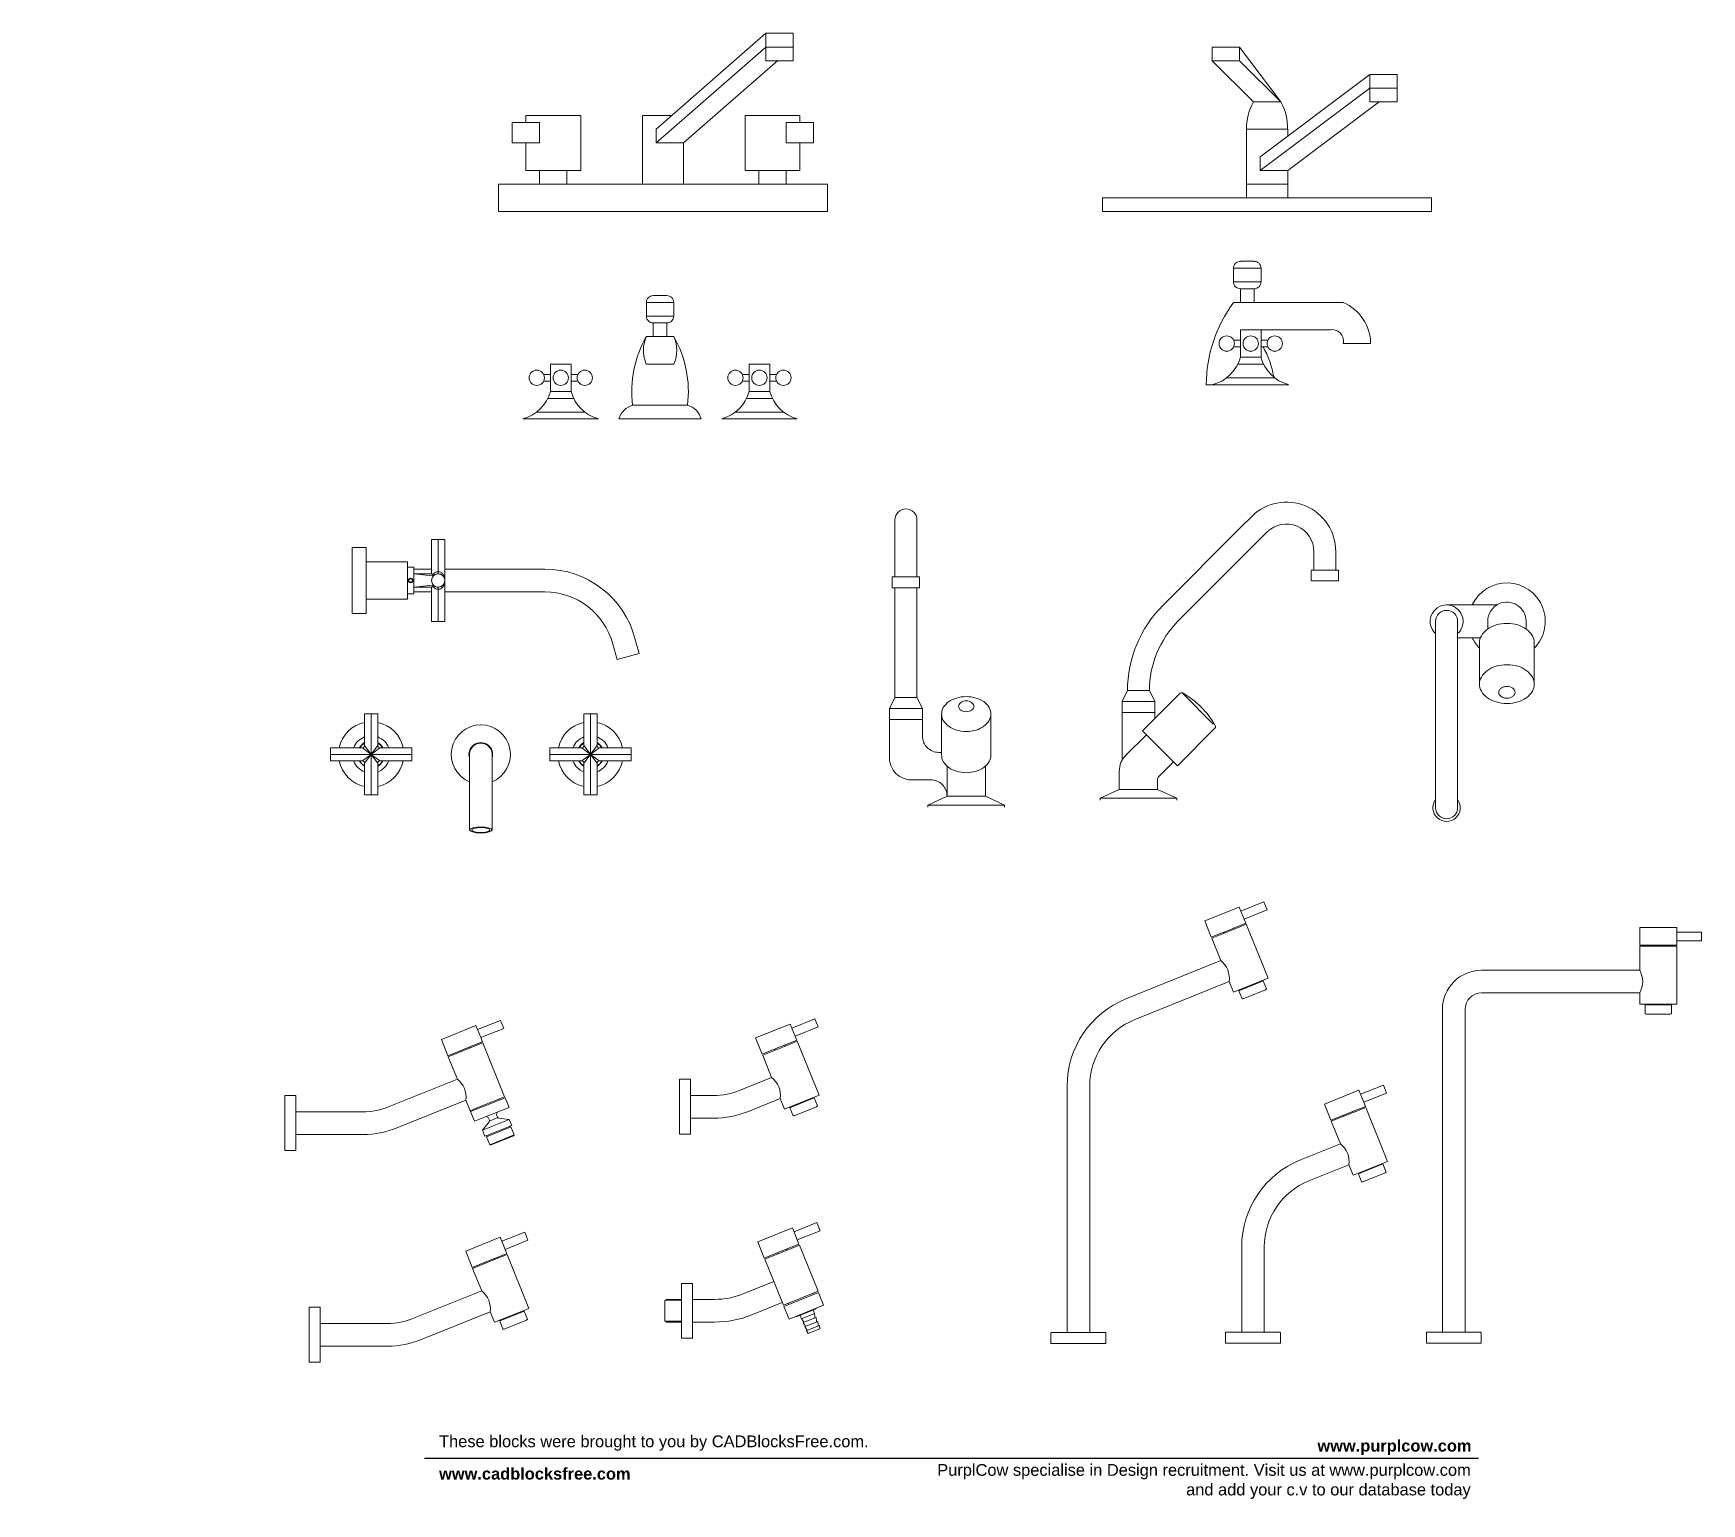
# Model space of a CAD drawing. Header units: millimetres. Extents: x 2558 to 4080, y 1039 to 2380.
import ezdxf

# ---------------------------------------------------------------- set-up
doc = ezdxf.new("R2010")
doc.units = ezdxf.units.MM
doc.linetypes.add('CONTINU', pattern=[0])
doc.layers.add('www.cadblocksfree.com', color=7, linetype='Continuous', lineweight=5)
doc.styles.get("Standard").update_dxf_attribs({"font": 'arial.ttf'})

# ---------------------------------------------------------------- blocks, each defined once
blk = doc.blocks.new('A$C2CD672AE')
at = {"linetype": 'Continuous', "lineweight": 0, "const_width": 0.0014, "flags": 128}
blk.add_lwpolyline([(-1, 13), (0, 13)], dxfattribs=at)
at = {"layer": 'www.cadblocksfree.com', "lineweight": 25}
blk.add_lwpolyline([(3019, 364), (11161, 364)], dxfattribs=at)
at = {"char_height": 90.73, "width": 8626.08}
for s, insert, attachment_point in [('{\\C152;These blocks were brought to you by CADBlocksFree.com.}', (3132, 539), 1), ('{\\fArial|b1|i0|c0|p34;\\C7;www.purplcow.com}', (9916, 505), 1), ('{\\fArial|b1|i0|c0|p34;\\C7;www.cadblocksfree.com}', (3132, 289), 1), ('{\\C202;PurplCow specialise in Design recruitment. Visit us at www.purplcow.com\\Pand add your c.v to our database today\\C152; \\C202;\\P\\P}', (11100, 318), 3)]:
    blk.add_mtext(s, dxfattribs=dict(at, insert=insert, attachment_point=attachment_point))
blk = doc.blocks.new('A$C1FCA67CF')
at = {"layer": 'www.cadblocksfree.com'}
for p, q in [((338.7, 1124.2), (438.7, 1211.7)), ((438.7, 1199.2), (438.7, 1211.7)), ((438.7, 1211.7), (463.7, 1211.7)), ((463.7, 1211.7), (463.7, 1199.2)), ((438.7, 1199.2), (338.7, 1111.7)), ((438.7, 1186.7), (438.7, 1199.2)), ((463.7, 1199.2), (438.7, 1199.2)), ((463.7, 1199.2), (463.7, 1186.7)), ((846, 1199.2), (846, 1186.7)), ((871, 1199.2), (846, 1199.2)), ((871, 1186.7), (871, 1199.2)), ((908.5, 1149.2), (871, 1199.2)), ((449.7, 1186.8), (363.7, 1111.7)), ((463.7, 1186.7), (438.7, 1186.7)), ((883.5, 1149.2), (846, 1186.7)), ((846, 1186.7), (871, 1186.7)), ((871, 1186.7), (908.5, 1149.2)), ((889.8, 1099.2), (989.8, 1174.2)), ((989.8, 1161.7), (989.8, 1174.2)), ((989.8, 1174.2), (1014.8, 1174.2)), ((1014.8, 1174.2), (1014.8, 1161.7)), ((989.8, 1161.7), (889.8, 1086.7)), ((989.8, 1149.2), (989.8, 1161.7)), ((1014.8, 1161.7), (989.8, 1161.7)), ((1014.8, 1161.7), (1014.8, 1149.2)), ((883.5, 1149.2), (908.5, 1149.2)), ((914.8, 1086.7), (998.2, 1149.3)), ((1014.8, 1149.2), (989.8, 1149.2)), ((326.2, 1136.7), (352.9, 1136.7)), ((326.2, 1074.2), (326.2, 1136.7)), ((338.7, 1111.7), (338.7, 1124.2)), ((363.7, 1111.7), (338.7, 1111.7)), ((363.7, 1111.7), (363.7, 1074.2)), ((877.3, 1124.2), (914.8, 1124.2)), ((877.3, 1061.7), (877.3, 1124.2)), ((914.8, 1124.2), (914.8, 1117.7)), ((889.8, 1086.7), (889.8, 1099.2)), ((232.4, 1074.2), (232.4, 1086.7)), ((257.4, 1086.7), (257.4, 1074.2)), ((432.4, 1086.7), (432.4, 1074.2)), ((457.4, 1074.2), (457.4, 1086.7)), ((914.8, 1086.7), (889.8, 1086.7)), ((914.8, 1086.7), (914.8, 1061.7)), ((877.3, 1074.2), (914.8, 1074.2)), ((329.8, 966.3), (354.8, 966.3)), ((354.8, 953.8), (329.8, 953.8)), ((336.1, 935.1), (336.1, 947.6)), ((348.6, 947.6), (348.6, 935.1)), ((329.8, 935.1), (354.8, 935.1)), ((242.3, 900.7), (236.1, 900.7)), ((261.1, 900.7), (267.3, 900.7)), ((354.8, 910.1), (329.8, 910.1)), ((423.6, 900.7), (417.3, 900.7)), ((442.3, 900.7), (448.6, 900.7)), ((242.3, 894.5), (236.1, 894.5)), ((261.1, 894.5), (267.3, 894.5)), ((423.6, 894.5), (417.3, 894.5)), ((442.3, 894.5), (448.6, 894.5)), ((263.7, 878.8), (239.9, 878.8)), ((317.3, 872.6), (367.3, 872.6)), ((444.9, 878.8), (421.1, 878.8)), ((217.3, 860.1), (286.1, 860.1)), ((229.6, 866.3), (273.8, 866.3)), ((304.8, 860.1), (379.8, 860.1)), ((398.6, 860.1), (467.3, 860.1)), ((410.8, 866.3), (455, 866.3)), ((1069.8, 660.5), (1090.6, 660.5)), ((768.7, 612.3), (788.7, 612.3)), ((819.1, 609.6), (846.9, 581.8)), ((551.6, 596), (581.6, 596)), ((556.6, 606), (576.6, 606)), ((763.7, 602.3), (793.7, 602.3)), ((551.6, 586), (581.6, 586)), ((763.7, 592.3), (793.7, 592.3)), ((761.2, 522.3), (796.2, 522.3)), ((586.6, 508), (656.6, 508)), ((604.1, 516), (604.1, 516)), ((604.1, 516), (639.1, 516)), ((743.7, 514.3), (813.7, 514.3))]:
    blk.add_line(p, q, dxfattribs=at)
at = {"layer": 'www.cadblocksfree.com', "linetype": 'Continuous'}
for p, q in [((865.5, 997.6), (890.5, 997.6)), ((890.5, 985.1), (865.5, 985.1)), ((871.7, 966.3), (871.7, 978.8)), ((884.2, 978.8), (884.2, 966.3)), ((865.5, 966.3), (965.5, 966.3)), ((871.7, 931.9), (865.5, 931.9)), ((953, 941.3), (890.5, 941.3)), ((890.5, 931.9), (896.7, 931.9)), ((990.5, 928.8), (965.5, 928.8)), ((871.7, 925.7), (865.5, 925.7)), ((890.5, 925.7), (896.7, 925.7)), ((893.1, 910.1), (869.3, 910.1)), ((840.5, 891.3), (846.7, 891.3)), ((846.7, 891.3), (915.5, 891.3)), ((859, 897.6), (903.2, 897.6))]:
    blk.add_line(p, q, dxfattribs=at)
at = {"layer": 'www.cadblocksfree.com'}
for points in [[(207.4, 1111.7), (207.4, 1130.4), (232.4, 1130.4), (232.4, 1111.7)], [(482.4, 1111.7), (482.4, 1130.4), (457.4, 1130.4), (457.4, 1111.7)], [(194.9, 1049.2), (194.9, 1074.2), (494.9, 1074.2), (494.9, 1049.2)], [(746, 1049.2), (746, 1061.7), (1046, 1061.7), (1046, 1049.2)], [(242.3, 885.1), (242.3, 910.1), (261.1, 910.1), (261.1, 885.1)], [(423.6, 885.1), (423.6, 910.1), (442.3, 910.1), (442.3, 885.1)], [(554.1, 716), (554.1, 706), (579.1, 706), (579.1, 716)], [(936.2, 712.3), (936.2, 722.3), (961.2, 722.3), (961.2, 712.3)]]:
    blk.add_lwpolyline(points, close=True, dxfattribs=at)
for points in [[(219.9, 1130.5), (219.9, 1136.7), (269.9, 1136.7), (269.9, 1086.7), (219.9, 1086.7), (219.9, 1111.7)], [(469.9, 1130.5), (469.9, 1136.7), (419.9, 1136.7), (419.9, 1086.7), (469.9, 1086.7), (469.9, 1111.7)], [(329.8, 953.8), (329.8, 966.3)], [(336.1, 972.6), (348.6, 972.6)], [(354.8, 966.3), (354.8, 953.8)], [(348.6, 947.6), (336.1, 947.6)], [(586.6, 506), (586.6, 508), (604.1, 516), (604.1, 543.4)], [(656.6, 506), (656.6, 508), (639.1, 516), (639.1, 543.4)]]:
    blk.add_lwpolyline(points, dxfattribs=at)
at = {"layer": 'www.cadblocksfree.com', "linetype": 'Continuous'}
for points in [[(865.5, 985.1), (865.5, 997.6)], [(871.7, 1003.8), (884.2, 1003.8)], [(890.5, 997.6), (890.5, 985.1)], [(884.2, 978.8), (871.7, 978.8)]]:
    blk.add_lwpolyline(points, dxfattribs=at)
blk.add_lwpolyline([(871.7, 916.3), (871.7, 941.3), (890.5, 941.3), (890.5, 916.3)], close=True, dxfattribs=at)
at = {"layer": 'www.cadblocksfree.com'}
for points in [[(576.6, 716), (576.6, 768, 1), (556.6, 768), (556.6, 716)], [(763.7, 548.7), (763.7, 602.3), (768.7, 612.3, -0.198912), (800.9, 690.1), (871.6, 760.8), (882, 771.2, -0.666179), (958.7, 739.2), (958.7, 722.3)], [(938.7, 722.3), (938.7, 739.2, 0.664582), (896.2, 757.1), (885.7, 746.7), (815, 675.9, 0.198912), (788.7, 612.3), (793.7, 602.3), (793.7, 586.9)], [(604.1, 516, 0.414214), (589.1, 531), (571.6, 531, -0.414214), (551.6, 551), (551.6, 596), (556.6, 606), (556.6, 706)], [(576.6, 706), (576.6, 606), (581.6, 596), (581.6, 571, 0.414214), (596.6, 556), (599.1, 556)], [(1132.3, 668.5), (1132.3, 675.5, 0.546464), (1107.5, 691.5, -0.10784), (1103.3, 690.5), (1059.8, 690.5)], [(1107.5, 691.5, 0.293273), (1097.3, 675.5), (1097.3, 668.5)], [(1139.8, 618.3), (1139.8, 655.9, 0.133256), (1138, 662.3, 0.106756), (1132.4, 668.4, 0.082828), (1124.7, 672.2, 0.071352), (1114.8, 673.6, 0.071352), (1104.9, 672.2, 0.082828), (1097.1, 668.4, 0.106756), (1091.5, 662.3, 0.133256), (1089.8, 655.9), (1089.8, 618.3)], [(599.1, 591), (599.1, 553.4, 0.133256), (600.6, 547.6, 0.106756), (605.7, 542.2, 0.082828), (612.7, 538.8, 0.071352), (621.6, 537.5, 0.071352), (630.5, 538.8, 0.082828), (637.5, 542.2, 0.106756), (642.5, 547.6, 0.133256), (644.1, 553.4), (644.1, 591)], [(743.7, 512.3), (743.7, 514.3), (761.2, 522.3), (761.2, 539, -0.198912), (767, 553.2), (785.9, 572.1)], [(813.7, 512.3), (813.7, 514.3), (796.2, 522.3), (796.2, 532, -0.198912), (796.8, 533.4), (810.7, 547.3)]]:
    blk.add_lwpolyline(points, format="xyb", dxfattribs=at)
at = {"layer": 'www.cadblocksfree.com', "linetype": 'CONTINU'}
for points in [[(133.9, 719.1), (133.9, 750)], [(133.9, 750), (146, 750)], [(140, 718.8), (140, 750)], [(146, 675.5), (146, 750)], [(61.4, 682.8), (61.4, 742.8)], [(61.4, 742.8), (74.3, 742.8)], [(74.3, 682.8), (74.3, 742.8)], [(74.3, 729.9), (111.8, 729.9)], [(111.8, 695.6), (111.8, 729.9)], [(111.8, 724.8), (117.8, 724.8)], [(117.8, 700.7), (117.8, 724.8)], [(117.8, 723.2), (133.9, 723.2)], [(117.8, 718.8), (134.1, 718.9)], [(117.8, 718.8), (134.8, 717)], [(134.6, 715.6), (134.7, 715.8)], [(134.9, 716.1), (134.7, 715.8)], [(134.9, 716.1), (134.9, 718.1)], [(134.9, 716.1), (135.2, 716.5)], [(135.7, 717), (135.2, 716.5)], [(135.7, 717), (136.9, 718)], [(136.9, 718), (137.1, 718.1)], [(138.4, 718.6), (138.9, 718.7)], [(141.7, 718.6), (142.2, 718.4)], [(141.7, 718.6), (143, 718)], [(143.3, 717.8), (143, 718)], [(143, 718), (144.3, 717)], [(146, 723.2), (237.1, 723.2)], [(111.8, 700.7), (117.8, 700.7)], [(112.6, 712.8), (112.9, 713.8), (113.7, 714.7), (114.8, 715)], [(112.6, 712.8), (112.9, 711.7), (113.7, 710.8), (114.8, 710.5)], [(114.8, 715), (115.9, 714.7), (116.7, 713.8), (117, 712.8)], [(114.8, 714.4), (114.8, 715)], [(114.8, 710.5), (115.9, 710.8), (116.7, 711.7), (117, 712.8)], [(114.8, 710.5), (114.8, 711.1)], [(117.8, 706.7), (134.8, 708.5)], [(117.8, 706.7), (134.2, 706.7)], [(117.8, 702.4), (133.9, 702.4)], [(133.9, 675.5), (133.9, 706.4)], [(134, 711.6), (134.1, 711.2)], [(134.1, 714.1), (134.1, 714.3)], [(134.6, 709.9), (134.7, 709.7)], [(134.7, 709.7), (134.9, 709.4)], [(134.9, 709.4), (135.2, 709)], [(134.9, 707.4), (134.9, 709.4)], [(135.7, 708.5), (135.2, 709)], [(136.9, 707.5), (137.1, 707.4)], [(138.4, 706.9), (138.9, 706.8)], [(140, 675.5), (140, 706.7)], [(141.7, 707), (143, 707.5)], [(143, 707.5), (144.2, 708.5)], [(143.3, 707.7), (143, 707.5)], [(145.6, 715), (145.8, 714.4)], [(145.6, 714.8), (145.8, 714.4)], [(145.6, 710.5), (145.8, 711.4)], [(146, 713.7), (145.8, 714.4)], [(145.8, 711.4), (146, 711.8)], [(146, 713.7), (146, 712.8)], [(146, 711.8), (146, 712.8)], [(146, 702.4), (237.1, 702.4)], [(74.3, 695.6), (111.8, 695.6)], [(61.4, 682.8), (74.3, 682.8)], [(133.9, 675.5), (146, 675.5)], [(299.3, 654.6), (303.1, 640.7)], [(319.4, 660), (323.1, 646.1)], [(303.1, 640.7), (323.1, 646.1)], [(72.8, 562.2), (72.8, 591.2)], [(72.8, 591.2), (84.8, 591.2)], [(78.8, 517.2), (78.8, 591.2)], [(84.8, 562.2), (84.8, 591.2)], [(272.8, 562.2), (272.8, 591.2)], [(272.8, 591.2), (284.8, 591.2)], [(278.8, 517.2), (278.8, 591.2)], [(284.8, 562.2), (284.8, 591.2)], [(41.8, 548.2), (41.8, 560.2)], [(41.8, 560.2), (70.8, 560.2)], [(41.8, 554.2), (115.8, 554.2)], [(41.8, 548.2), (70.8, 548.2)], [(70.8, 560.2), (78.8, 554.2)], [(78.8, 554.2), (70.8, 548.2)], [(72.8, 546.2), (84.8, 562.2)], [(72.8, 562.2), (78.8, 554.2)], [(78.8, 554.2), (86.8, 560.2)], [(86.8, 548.2), (78.8, 554.2)], [(78.8, 554.2), (84.8, 546.2)], [(86.8, 560.2), (115.8, 560.2)], [(86.8, 548.2), (115.8, 548.2)], [(115.8, 548.2), (115.8, 560.2)], [(168.5, 499.2), (168.5, 554.8)], [(189.1, 499.2), (189.1, 554.8)], [(241.8, 548.2), (241.8, 560.2)], [(241.8, 560.2), (270.8, 560.2)], [(241.8, 554.2), (315.8, 554.2)], [(241.8, 548.2), (270.8, 548.2)], [(270.8, 560.2), (278.8, 554.2)], [(278.8, 554.2), (270.8, 548.2)], [(272.8, 546.2), (284.8, 562.2)], [(272.8, 562.2), (284.8, 546.2)], [(278.8, 554.2), (286.8, 560.2)], [(286.8, 548.2), (278.8, 554.2)], [(286.8, 560.2), (315.8, 560.2)], [(286.8, 548.2), (315.8, 548.2)], [(315.8, 548.2), (315.8, 560.2)], [(72.8, 517.2), (72.8, 546.2)], [(84.8, 517.2), (84.8, 546.2)], [(272.8, 517.2), (272.8, 546.2)], [(284.8, 517.2), (284.8, 546.2)], [(72.8, 517.2), (84.8, 517.2)], [(272.8, 517.2), (284.8, 517.2)], [(168.5, 485.3), (168.5, 499.2)], [(189.1, 485.3), (189.1, 499.2)], [(839.1, 402.3), (870.7, 415)], [(870.7, 415), (875.1, 403.9)], [(893, 419.7), (872.2, 411.3)], [(896, 412.4), (875.1, 403.9)], [(893, 419.7), (896, 412.4)], [(845.1, 387.5), (839.1, 402.3)], [(876.6, 400.2), (864.8, 395.4)], [(865.4, 394.6), (877, 399.3)], [(875.1, 403.9), (876.6, 400.2)], [(877, 399.3), (896.9, 350.1)], [(1235.9, 380.3), (1235.9, 396.3)], [(1235.9, 396.3), (1269.9, 396.3)], [(1269.9, 396.3), (1269.9, 384.3)], [(845.1, 387.5), (865, 395.5)], [(845.5, 386.5), (865.4, 394.6)], [(853.7, 366.2), (845.5, 386.5)], [(857.1, 391.2), (856.7, 392.2)], [(865.4, 394.6), (865, 395.5)], [(1292.4, 392.2), (1269.9, 392.2)], [(1269.9, 384.3), (1269.9, 380.3)], [(1292.4, 384.3), (1269.9, 384.3)], [(1292.4, 392.2), (1292.4, 384.3)], [(853.7, 366.2), (767.2, 331.2)], [(1235.9, 380.3), (1257.4, 380.3)], [(1235.9, 357.3), (1235.9, 379.3)], [(1235.9, 379.3), (1257.4, 379.3)], [(1248.4, 379.3), (1248.4, 380.3)], [(1269.9, 380.3), (1257.2, 380.3)], [(1257.4, 379.3), (1257.4, 380.3)], [(1257.4, 379.3), (1269.9, 379.3)], [(1269.9, 379.3), (1269.9, 326.3)], [(870.7, 339.6), (896.9, 350.1)], [(1235.9, 357.3), (1091.6, 357.3)], [(861.4, 347), (774.9, 312.1)], [(865.3, 337.4), (861.4, 347)], [(865.3, 337.4), (870.7, 339.6)], [(870.2, 338.7), (891.7, 347.4)], [(870.2, 338.7), (873.2, 331.3)], [(870.7, 339.6), (870.9, 339)], [(874.3, 331.3), (894.7, 339.5)], [(891.5, 347.9), (891.7, 347.4)], [(891.7, 347.4), (892.5, 347.7)], [(892.5, 347.7), (895.5, 340.3)], [(894.7, 339.5), (895.5, 340.3)], [(1235.9, 336.7), (1091.6, 336.7)], [(1235.9, 326.3), (1235.9, 336.7)], [(873.2, 331.3), (874.3, 331.3)], [(1056, 27.3), (1056, 321.7)], [(1076.6, 27.3), (1076.6, 321.7)], [(1235.9, 326.3), (1241.7, 326.3)], [(1240.9, 325.7), (1264.1, 325.7)], [(1240.9, 325.7), (1240.9, 317.7)], [(1241.7, 326.3), (1269.9, 326.3)], [(1241.7, 326.3), (1241.7, 325.7)], [(1264.1, 326.3), (1264.1, 325.7)], [(1264.1, 325.7), (1265, 325.7)], [(1265, 325.7), (1265, 317.7)], [(142.8, 294.2), (174.3, 306.9)], [(174.3, 306.9), (178.8, 295.9)], [(196.7, 311.6), (175.8, 303.2)], [(196.7, 311.6), (199.7, 304.3)], [(429.5, 295.6), (461.1, 308.3)], [(461.1, 308.3), (465.5, 297.3)], [(483.4, 313), (462.6, 304.6)], [(486.4, 305.7), (465.5, 297.3)], [(483.4, 313), (486.4, 305.7)], [(1240.9, 317.7), (1241.9, 317.3)], [(1241.9, 317.3), (1263.9, 317.3)], [(1263.9, 317.3), (1265, 317.7)], [(148.8, 279.4), (142.8, 294.2)], [(180.3, 292.1), (168.5, 287.4)], [(169.1, 286.5), (180.7, 291.2)], [(199.7, 304.3), (178.8, 295.9)], [(178.8, 295.9), (180.3, 292.1)], [(180.7, 291.2), (200.5, 242)], [(435.5, 280.8), (429.5, 295.6)], [(467, 293.5), (455.2, 288.8)], [(455.8, 287.9), (467.4, 292.6)], [(465.5, 297.3), (467, 293.5)], [(467.4, 292.6), (487.3, 243.4)], [(148.8, 279.4), (168.7, 287.4)], [(149.1, 278.5), (169.1, 286.5)], [(157.4, 258.1), (149.1, 278.5)], [(160.7, 283.1), (160.4, 284.1)], [(169.1, 286.5), (168.7, 287.4)], [(435.5, 280.8), (455.4, 288.9)], [(435.9, 279.9), (455.8, 287.9)], [(444.1, 259.5), (435.9, 279.9)], [(447.5, 284.6), (447.1, 285.5)], [(455.8, 287.9), (455.4, 288.9)], [(444.1, 259.5), (415.4, 247.9)], [(157.4, 258.1), (95.3, 233)], [(360.1, 257.9), (370.1, 257.9)], [(360.1, 257.9), (360.1, 207.9)], [(370.1, 257.9), (370.1, 222.5)], [(713.6, 27.1), (713.6, 251.8)], [(734.3, 27.1), (734.3, 251.8)], [(948.3, 235.3), (979.8, 248)], [(979.8, 248), (984.3, 237)], [(1002.2, 252.7), (981.3, 244.3)], [(1005.1, 245.4), (984.3, 237)], [(1002.2, 252.7), (1005.1, 245.4)], [(0, 243), (10, 243)], [(0, 243), (0, 193)], [(10, 243), (10, 207.6)], [(10, 228.3), (71, 228.3)], [(165.1, 238.9), (103.1, 213.9)], [(169, 229.3), (165.1, 238.9)], [(169, 229.3), (174.4, 231.5)], [(195.5, 238.9), (169.4, 228.4)], [(172.9, 219.6), (169.4, 228.4)], [(174.4, 231.5), (200.5, 242)], [(174.8, 230.6), (174.4, 231.5)], [(183.6, 223.9), (204.5, 232.3)], [(195.5, 238.9), (195.1, 239.9)], [(200.9, 241.1), (195.5, 238.9)], [(204.5, 232.3), (200.9, 241.1)], [(370.1, 243.2), (391, 243.2)], [(451.9, 240.3), (423.1, 228.7)], [(455.7, 230.7), (451.9, 240.3)], [(455.7, 230.7), (461.1, 232.9)], [(460.6, 232), (482.1, 240.7)], [(460.6, 232), (463.6, 224.6)], [(461.1, 232.9), (487.3, 243.4)], [(461.1, 232.9), (461.3, 232.3)], [(464.7, 224.6), (485.1, 232.8)], [(481.9, 241.3), (482.1, 240.7)], [(482.1, 240.7), (482.9, 241)], [(482.9, 241), (485.9, 233.6)], [(485.1, 232.8), (485.9, 233.6)], [(954.2, 220.5), (948.3, 235.3)], [(954.2, 220.5), (974.2, 228.5)], [(985.8, 233.2), (973.9, 228.4)], [(974.6, 227.6), (974.2, 228.5)], [(974.6, 227.6), (986.2, 232.3)], [(984.3, 237), (985.8, 233.2)], [(986.2, 232.3), (1006, 183.1)], [(183.6, 223.9), (172.9, 219.6)], [(180.4, 211.4), (204.8, 221.2)], [(186.4, 219), (180.4, 211.4)], [(183.9, 205.5), (205.5, 214.3)], [(184.4, 206.7), (207, 215.8)], [(186.6, 220.5), (185.8, 222.5)], [(187.1, 220), (194, 222.8)], [(194, 223.5), (193.2, 225.5)], [(204.8, 221.2), (195.2, 222.6)], [(207, 215.8), (204.8, 221.2)], [(205.1, 215.4), (205.5, 214.3)], [(205.5, 214.3), (206.3, 214.6)], [(206.3, 214.6), (209.3, 207.2)], [(370.1, 222.5), (370.1, 207.9)], [(370.1, 222.5), (391, 222.5)], [(463.6, 224.6), (464.7, 224.6)], [(954.6, 219.6), (974.6, 227.6)], [(962.9, 199.2), (954.6, 219.6)], [(966.2, 224.2), (965.8, 225.2)], [(10, 207.6), (10, 193)], [(10, 207.6), (71, 207.6)], [(182.6, 206), (180.4, 211.4)], [(182.6, 206), (184.4, 206.7)], [(183.9, 205.5), (186.9, 198.1)], [(184.3, 207), (184.7, 205.9)], [(209.3, 207.2), (186.9, 198.1)], [(186.9, 198.1), (188.1, 198.1)], [(188.1, 198.1), (208.5, 206.4)], [(208.5, 206.4), (209.3, 207.2)], [(360.1, 207.9), (370.1, 207.9)], [(962.9, 199.2), (926.4, 184.5)], [(0, 193), (10, 193)], [(979.9, 172.6), (1006, 183.1)], [(970.6, 180), (934.2, 165.3)], [(974.5, 170.4), (970.6, 180)], [(974.5, 170.4), (979.9, 172.6)], [(979.3, 171.7), (1000.9, 180.4)], [(979.3, 171.7), (982.3, 164.3)], [(979.9, 172.6), (980.1, 172)], [(983.4, 164.3), (1003.8, 172.5)], [(1000.6, 181), (1000.9, 180.4)], [(1000.9, 180.4), (1001.6, 180.7)], [(1001.6, 180.7), (1004.6, 173.3)], [(1003.8, 172.5), (1004.6, 173.3)], [(982.3, 164.3), (983.4, 164.3)], [(431.4, 109.7), (463, 122.5)], [(463, 122.5), (469, 107.7)], [(485.4, 127.2), (464.5, 118.7)], [(485.4, 127.2), (488.4, 119.8)], [(165, 101.2), (196.5, 113.9)], [(196.5, 113.9), (201, 102.8)], [(218.9, 118.6), (198, 110.2)], [(221.8, 111.3), (201, 102.8)], [(218.9, 118.6), (221.8, 111.3)], [(437.4, 94.9), (431.4, 109.7)], [(437.8, 94), (469.4, 106.7)], [(469, 107.7), (457.2, 102.9)], [(488.4, 119.8), (467.5, 111.4)], [(469.4, 106.7), (486.4, 64.7)], [(171, 86.4), (165, 101.2)], [(171, 86.4), (190.9, 94.4)], [(171.3, 85.4), (191.3, 93.5)], [(202.5, 99.1), (190.7, 94.3)], [(191.3, 93.5), (190.9, 94.4)], [(191.3, 93.5), (202.9, 98.2)], [(201, 102.8), (202.5, 99.1)], [(202.9, 98.2), (222.7, 49)], [(437.4, 94.9), (457.4, 103)], [(454.8, 52), (437.8, 94)], [(449.4, 98.6), (449, 99.6)], [(457.8, 102), (457.4, 103)], [(872.9, 27.3), (872.9, 105)], [(893.5, 27.3), (893.5, 105)], [(179.6, 65.1), (171.3, 85.4)], [(182.9, 90.1), (182.5, 91.1)], [(179.6, 65.1), (117.5, 40)], [(361.8, 46.8), (361.8, 71.8)], [(361.8, 71.8), (371.9, 71.8)], [(371.9, 46.8), (371.9, 71.8)], [(446, 73.5), (418.2, 62.3)], [(486.4, 64.7), (454.8, 52)], [(486.9, 63.5), (455.3, 50.7)], [(482.2, 61.6), (481.7, 62.9)], [(491.5, 51.9), (486.9, 63.5)], [(22.2, 50), (32.2, 50)], [(22.2, 50), (22.2, 0)], [(32.2, 50), (32.2, 14.6)], [(187.3, 45.9), (125.3, 20.9)], [(191.2, 36.3), (187.3, 45.9)], [(196, 37.6), (217.6, 46.3)], [(196.6, 38.5), (222.7, 49)], [(217.3, 46.8), (217.6, 46.3)], [(217.6, 46.3), (218.4, 46.6)], [(218.4, 46.6), (221.4, 39.2)], [(346.8, 55.8), (348.1, 57.2)], [(346.8, 55.8), (346.8, 37.8)], [(347.4, 56.4), (361.8, 56.4)], [(348.1, 57.2), (361.8, 57.2)], [(361.8, 46.8), (361.8, 21.8)], [(371.9, 57.2), (391.9, 57.2)], [(371.9, 46.8), (371.9, 21.8)], [(453.8, 54.3), (425.9, 43.1)], [(460, 39.1), (455.3, 50.7)], [(459.9, 52.6), (459.4, 53.9)], [(484.6, 49.1), (460, 39.1)], [(484.8, 48.6), (467.1, 41.5)], [(483.1, 44.3), (481.9, 47.4)], [(484.6, 49.1), (491.5, 51.9)], [(484.8, 48.6), (484.6, 49.1)], [(32.2, 35.3), (93.2, 35.3)], [(191.2, 36.3), (196.6, 38.5)], [(196, 37.6), (199, 30.2)], [(196.6, 38.5), (196.8, 37.9)], [(200.1, 30.2), (220.5, 38.4)], [(220.5, 38.4), (221.4, 39.2)], [(346.8, 37.8), (348.1, 36.5)], [(347.4, 37.3), (361.8, 37.3)], [(348.1, 36.5), (361.8, 36.5)], [(371.9, 36.5), (391.9, 36.5)], [(467.1, 41.5), (466.9, 41.9)], [(471.3, 39.5), (470, 42.6)], [(483.1, 44.3), (471.3, 39.5)], [(473.1, 37.2), (471.3, 39.5)], [(483.8, 40.5), (472.7, 36)], [(472.8, 35.8), (472.7, 36)], [(474.6, 33.5), (472.8, 35.8)], [(473.5, 36.3), (473.1, 37.2)], [(485.3, 36.7), (474.2, 32.3)], [(474.3, 32.1), (474.2, 32.3)], [(476.1, 29.8), (474.3, 32.1)], [(475, 32.6), (474.6, 33.5)], [(486.8, 33), (475.7, 28.5)], [(482.7, 28.3), (488.1, 30.5)], [(483.4, 41.4), (483.1, 44.3)], [(483.8, 40.5), (483.4, 41.4)], [(483.8, 40.5), (484.6, 40.8)], [(484.6, 40.6), (484.6, 40.8)], [(484.9, 37.7), (484.6, 40.6)], [(485.3, 36.7), (484.9, 37.7)], [(485.3, 36.7), (486.1, 37.1)], [(486.1, 36.9), (486.1, 37.1)], [(486.4, 34), (486.1, 36.9)], [(486.8, 33), (486.4, 34)], [(486.8, 33), (487.6, 33.3)], [(487.6, 33.2), (487.6, 33.3)], [(488.1, 30.5), (487.6, 33.2)], [(199, 30.2), (200.1, 30.2)], [(361.8, 21.8), (371.9, 21.8)], [(475.8, 28.4), (475.7, 28.5)], [(477.3, 26.1), (475.8, 28.4)], [(476.5, 28.9), (476.1, 29.8)], [(482.7, 28.3), (477.3, 26.1)], [(698.9, 26.6), (698.9, 17.1)], [(698.9, 17.1), (748.9, 17.1)], [(699.4, 27.1), (713.6, 27.1)], [(748.4, 27.1), (713.6, 27.1)], [(748.9, 26.6), (748.9, 17.1)], [(858.2, 26.8), (858.2, 17.3)], [(858.2, 17.3), (908.2, 17.3)], [(907.7, 27.3), (858.7, 27.3)], [(908.2, 26.8), (908.2, 17.3)], [(1041.3, 26.8), (1041.3, 17.3)], [(1091.3, 17.3), (1041.3, 17.3)], [(1041.8, 27.3), (1076.6, 27.3)], [(1090.8, 27.3), (1076.6, 27.3)], [(1091.3, 26.8), (1091.3, 17.3)], [(22.2, 0), (32.2, 0)], [(32.2, 14.6), (32.2, 0)], [(32.2, 14.6), (93.2, 14.6)]]:
    blk.add_lwpolyline(points, dxfattribs=at)
for points in [[(133.9, 719.1, 0.002538), (134.9, 718.1)], [(140, 718.8, 1.001074), (140, 706.7)], [(140, 720.8, 0.155237), (137.1, 719.9, 0.132236), (134.8, 717)], [(138.4, 718.6, 0.056844), (137.1, 718.1)], [(140, 718.8, 0.04509), (138.9, 718.7)], [(146, 712.8, 0.156868), (144.3, 718.4, 0.116195), (142.2, 720.3, 0.116556), (140, 720.8)], [(140, 706.7, 1), (140, 718.8)], [(145.1, 715.9, 0.073762), (144, 717.3)], [(145.8, 714.4, 0.063135), (145.1, 715.9)], [(319.4, 660, 0.339453), (237.1, 723.2)], [(114.8, 714.4, 1), (114.8, 711.1)], [(114.8, 711.1, 1.00001), (114.8, 714.4)], [(134.1, 714.1, 0.059483), (133.9, 712.8)], [(133.9, 712.8, 0.056236), (134.1, 711.4)], [(134.9, 707.4, 0.002633), (133.9, 706.4)], [(134.1, 711.2, 0.055412), (134.6, 709.9)], [(140, 704.7, -0.155855), (137.1, 705.6, -0.130078), (134.8, 708.5)], [(136.9, 707.5, -0.065553), (135.7, 708.5)], [(138.4, 706.9, -0.056724), (137.1, 707.4)], [(140, 706.7, -0.044995), (138.9, 706.8)], [(146, 712.8, -0.159979), (144.2, 707.1, -0.11273), (142.2, 705.3, -0.121219), (140, 704.7)], [(145.2, 709.7, -0.060057), (144.2, 708.5)], [(145.7, 711, -0.055638), (145.2, 709.7)], [(146, 712.8, 0.062742), (145.8, 714.4)], [(299.3, 654.6, 0.339453), (237.1, 702.4)], [(72.8, 583.3, 0.299875), (49.6, 560.2)], [(108, 560.2, 0.299858), (84.8, 583.3)], [(189.1, 529.2, 5.042833), (168.5, 529.2)], [(272.8, 583.3, 0.299875), (249.6, 560.2)], [(308, 560.2, 0.299858), (284.8, 583.3)], [(72.8, 570.1, 0.21619), (62.8, 560.2)], [(72.8, 564.9, 0.138814), (68.1, 560.2)], [(72.8, 564.5, 0.131669), (68.4, 560.2)], [(94.8, 560.2, 0.216158), (84.8, 570.1)], [(89.5, 560.2, 0.13877), (84.8, 564.9)], [(89.2, 560.2, 0.131627), (84.8, 564.5)], [(189.1, 550.9, 1.362521), (168.5, 550.9)], [(189.1, 554.8, 0.936931), (168.5, 554.8)], [(272.8, 570.1, 0.216188), (262.8, 560.2)], [(272.8, 564.9, 0.138814), (268.1, 560.2)], [(272.8, 564.5, 0.131669), (268.4, 560.2)], [(294.8, 560.2, 0.21616), (284.8, 570.1)], [(289.5, 560.2, 0.13877), (284.8, 564.9)], [(289.2, 560.2, 0.131627), (284.8, 564.5)], [(49.6, 548.2, 0.299878), (72.8, 525)], [(62.8, 548.2, 0.216195), (72.8, 538.2)], [(68.1, 548.2, 0.138819), (72.8, 543.4)], [(68.4, 548.2, 0.131679), (72.8, 543.8)], [(70.8, 560.2, 0.414466), (72.8, 562.2)], [(72.8, 546.2, 0.414465), (70.8, 548.2)], [(84.8, 562.2, 0.41557), (86.8, 560.2)], [(86.8, 548.2, 0.414476), (84.8, 546.2)], [(84.8, 543.8, 0.131637), (89.2, 548.2)], [(84.8, 543.4, 0.138776), (89.5, 548.2)], [(84.8, 538.2, 0.216162), (94.8, 548.2)], [(84.8, 525, 0.299861), (108, 548.2)], [(249.6, 548.2, 0.299878), (272.8, 525)], [(262.8, 548.2, 0.216193), (272.8, 538.2)], [(268.1, 548.2, 0.138819), (272.8, 543.4)], [(268.4, 548.2, 0.131678), (272.8, 543.8)], [(270.8, 560.2, 0.415042), (272.8, 562.2)], [(272.8, 546.2, 0.414474), (270.8, 548.2)], [(284.8, 562.2, 0.414788), (286.8, 560.2)], [(286.8, 548.2, 0.414666), (284.8, 546.2)], [(284.8, 543.8, 0.131638), (289.2, 548.2)], [(284.8, 543.4, 0.138776), (289.5, 548.2)], [(284.8, 538.2, 0.216165), (294.8, 548.2)], [(284.8, 525, 0.299861), (308, 548.2)], [(861.4, 347, 0.26645), (853.7, 366.2)], [(1091.6, 357.3, 0.414213), (1056, 321.7)], [(1091.6, 336.7, 0.414212), (1076.6, 321.7)], [(767.2, 331.2, 0.305731), (713.6, 251.8)], [(774.9, 312.1, 0.305731), (734.3, 251.8)], [(451.9, 240.3, 0.266444), (444.1, 259.5)], [(165.1, 238.9, 0.266444), (157.4, 258.1)], [(391, 243.2, 0.096289), (415.4, 247.9)], [(71, 228.3, 0.096289), (95.3, 233)], [(391, 222.5, 0.096289), (423.1, 228.7)], [(71, 207.6, 0.096289), (103.1, 213.9)], [(183.6, 223.9, 0.046263), (184.8, 223.4)], [(185.8, 222.5, 0.227736), (184.8, 223.4)], [(186.4, 219, 0.267952), (186.6, 220.5)], [(193.3, 226.8, 0.227753), (193.2, 225.5)], [(193.3, 226.8, 0.046032), (193.8, 228)], [(194, 223.5, 0.267941), (195.2, 222.6)], [(926.4, 184.5, 0.305802), (872.9, 105)], [(934.2, 165.3, 0.305784), (893.5, 105)], [(391.9, 57.2, 0.096289), (418.2, 62.3)], [(93.2, 35.3, 0.096289), (117.5, 40)], [(391.9, 36.5, 0.096289), (425.9, 43.1)], [(93.2, 14.6, 0.096289), (125.3, 20.9)], [(699.4, 27.1, 0.414217), (698.9, 26.6)], [(748.9, 26.6, 0.414212), (748.4, 27.1)], [(858.7, 27.3, 0.414935), (858.2, 26.8)], [(908.2, 26.8, 0.414212), (907.7, 27.3)], [(1041.8, 27.3, 0.413293), (1041.3, 26.8)], [(1091.3, 26.8, 0.41421), (1090.8, 27.3)]]:
    blk.add_lwpolyline(points, format="xyb", dxfattribs=at)
at = {"layer": 'www.cadblocksfree.com'}
for points in [[(1049.8, 675.5), (1049.8, 505.5, 1), (1069.8, 505.5), (1069.8, 675.5, 1)], [(1089.8, 618.3, 0.133256), (1091.5, 611.9, 0.106756), (1097.1, 605.8, 0.082828), (1104.9, 602.1, 0.071352), (1114.8, 600.6, 0.071352), (1124.7, 602.1, 0.082828), (1132.4, 605.8, 0.106756), (1138, 611.9, 0.133256), (1139.8, 618.3, 0.133256), (1138, 624.7, 0.106756), (1132.4, 630.8, 0.082828), (1124.7, 634.6, 0.071352), (1114.8, 636, 0.071352), (1104.9, 634.6, 0.082828), (1097.1, 630.8, 0.106756), (1091.5, 624.7, 0.133256)], [(814.2, 543.8), (782.4, 575.6), (816.7, 609.9, -0.33956), (819.1, 610.2, -0.131459), (848.8, 580.5, -0.33956), (848.5, 578.1)], [(1122.3, 610.8, 0.133256), (1121.7, 612.7, 0.106756), (1120.1, 614.6, 0.082828), (1117.7, 615.7, 0.071352), (1114.8, 616.1, 0.071352), (1111.8, 615.7, 0.082828), (1109.5, 614.6, 0.106756), (1107.8, 612.7, 0.133256), (1107.3, 610.8, 0.133256), (1107.8, 608.9, 0.106756), (1109.5, 607.1, 0.082828), (1111.8, 605.9, 0.071352), (1114.8, 605.5, 0.071352), (1117.7, 605.9, 0.082828), (1120.1, 607.1, 0.106756), (1121.7, 608.9, 0.133256)], [(644.1, 591, 0.133256), (642.5, 596.8, 0.106756), (637.5, 602.3, 0.082828), (630.5, 605.6, 0.071352), (621.6, 606.9, 0.071352), (612.7, 605.6, 0.082828), (605.7, 602.3, 0.106756), (600.6, 596.8, 0.133256), (599.1, 591, 0.133256), (600.6, 585.2, 0.106756), (605.7, 579.8, 0.082828), (612.7, 576.4, 0.071352), (621.6, 575.1, 0.071352), (630.5, 576.4, 0.082828), (637.5, 579.8, 0.106756), (642.5, 585.2, 0.133256)], [(614.6, 598, 0.133256), (615.1, 596.2, 0.106756), (616.6, 594.5, 0.082828), (618.8, 593.5, 0.071352), (621.6, 593.1, 0.071352), (624.3, 593.5, 0.082828), (626.5, 594.5, 0.106756), (628.1, 596.2, 0.133256), (628.6, 598, 0.133256), (628.1, 599.8, 0.106756), (626.5, 601.5, 0.082828), (624.3, 602.6, 0.071352), (621.6, 603, 0.071352), (618.8, 602.6, 0.082828), (616.6, 601.5, 0.106756), (615.1, 599.8, 0.133256)]]:
    blk.add_lwpolyline(points, format="xyb", close=True, dxfattribs=at)
at = {"layer": 'www.cadblocksfree.com', "linetype": 'CONTINU'}
for points in [[(178.8, 482.6), (183.1, 482.8), (186.5, 483.5), (188.6, 484.4), (189.1, 485.4), (188.1, 486.4), (185.8, 487.2), (182.6, 487.8), (178.8, 487.9), (175.1, 487.8), (171.8, 487.2), (169.5, 486.4), (168.5, 485.4), (169, 484.4), (171.1, 483.5), (174.5, 482.8)], [(178.8, 483.1), (174.9, 483.4), (172, 484), (170.6, 484.9), (170.8, 485.9), (172.5, 486.7), (175.4, 487.2), (178.8, 487.4), (182.2, 487.2), (185.1, 486.7), (186.8, 485.9), (187, 484.9), (185.6, 484), (182.7, 483.4)]]:
    blk.add_lwpolyline(points, close=True, dxfattribs=at)
at = {"layer": 'www.cadblocksfree.com', "linetype": 'Continuous'}
for points in [[(1235.9, 336.7, 0.266444), (1235.9, 357.3)], [(970.6, 180, 0.266444), (962.9, 199.2)], [(187.3, 45.9, 0.266444), (179.6, 65.1)]]:
    blk.add_lwpolyline(points, format="xyb", dxfattribs=at)
for centre in [(859.2, 928.8), (881.1, 928.8), (903, 928.8)]:
    blk.add_circle(centre, 6.99, dxfattribs=at)
at = {"layer": 'www.cadblocksfree.com'}
for centre in [(229.8, 897.6), (251.7, 897.6), (273.6, 897.6), (411.1, 897.6), (432.9, 897.6), (454.8, 897.6)]:
    blk.add_circle(centre, 6.99, dxfattribs=at)
for centre, radius, start, end in [((927.4, 1125), 50.1, 151.0646, 180.8629), ((864.7, 1125), 50.1, 359.1371, 28.9354), ((335.9, 966.5), 6.06, 88.2224, 181.7776), ((348.7, 966.5), 6.06, 358.2224, 91.7776), ((335.9, 953.7), 6.06, 178.2224, 271.7776), ((348.7, 953.7), 6.06, 268.2224, 1.7776), ((417.3, 885.1), 100.8, 150.2551, 187.125), ((358.3, 922.6), 31.2, 156.3417, 203.6583), ((267.3, 885.1), 100.8, 352.875, 29.7449), ((326.3, 922.6), 31.2, 336.3417, 23.6583), ((207.9, 894.5), 35.6, 285.2551, 344.7449), ((295.4, 894.5), 35.6, 195.2551, 254.7449), ((389.2, 894.5), 35.6, 285.2551, 344.7449), ((476.7, 894.5), 35.6, 195.2551, 254.7449), ((322.4, 855), 18.3, 106.1502, 163.8498), ((362.2, 855), 18.3, 16.1502, 73.8498), ((1114.8, 675.5), 35, 315.5847, 154.6231), ((1059.8, 675.5), 15, 311.8103, 228.1897), ((1114.8, 675.5), 35, 205.3769, 224.4153), ((1059.8, 505.5), 12.5, 143.1301, 36.8699)]:
    blk.add_arc(centre, radius, start, end, dxfattribs=at)
at = {"layer": 'www.cadblocksfree.com', "linetype": 'Continuous'}
for centre, radius, start, end in [((871.5, 997.7), 6.06, 88.2224, 181.7776), ((884.4, 997.7), 6.06, 358.2224, 91.7776), ((871.5, 984.9), 6.06, 178.2224, 271.7776), ((884.4, 984.9), 6.06, 268.2224, 1.7776), ((967.6, 890.6), 127.1, 143.4467, 179.6834), ((948.8, 928.1), 41.7, 0.9828, 66.3974), ((955.3, 931.1), 10.4, 347.0192, 102.9808), ((837.3, 925.7), 35.6, 285.2551, 344.7449), ((924.8, 925.7), 35.6, 195.2551, 254.7449), ((818.7, 884.2), 84.6, 9.7095, 29.4873)]:
    blk.add_arc(centre, radius, start, end, dxfattribs=at)

msp = doc.modelspace()

# ---------------------------------------------------------------- block references
at = {"layer": 'www.cadblocksfree.com'}
msp.add_blockref('A$C1FCA67CF', (2787.6, 1168.1), dxfattribs=at)
at = {"layer": 'www.cadblocksfree.com', "xscale": 0.1181060586978333, "yscale": 0.1181060586978901, "zscale": 0.1181060588852121}
msp.add_blockref('A$C2CD672AE', (2558.4, 1037.6), dxfattribs=at)

doc.saveas('drawing.dxf')
